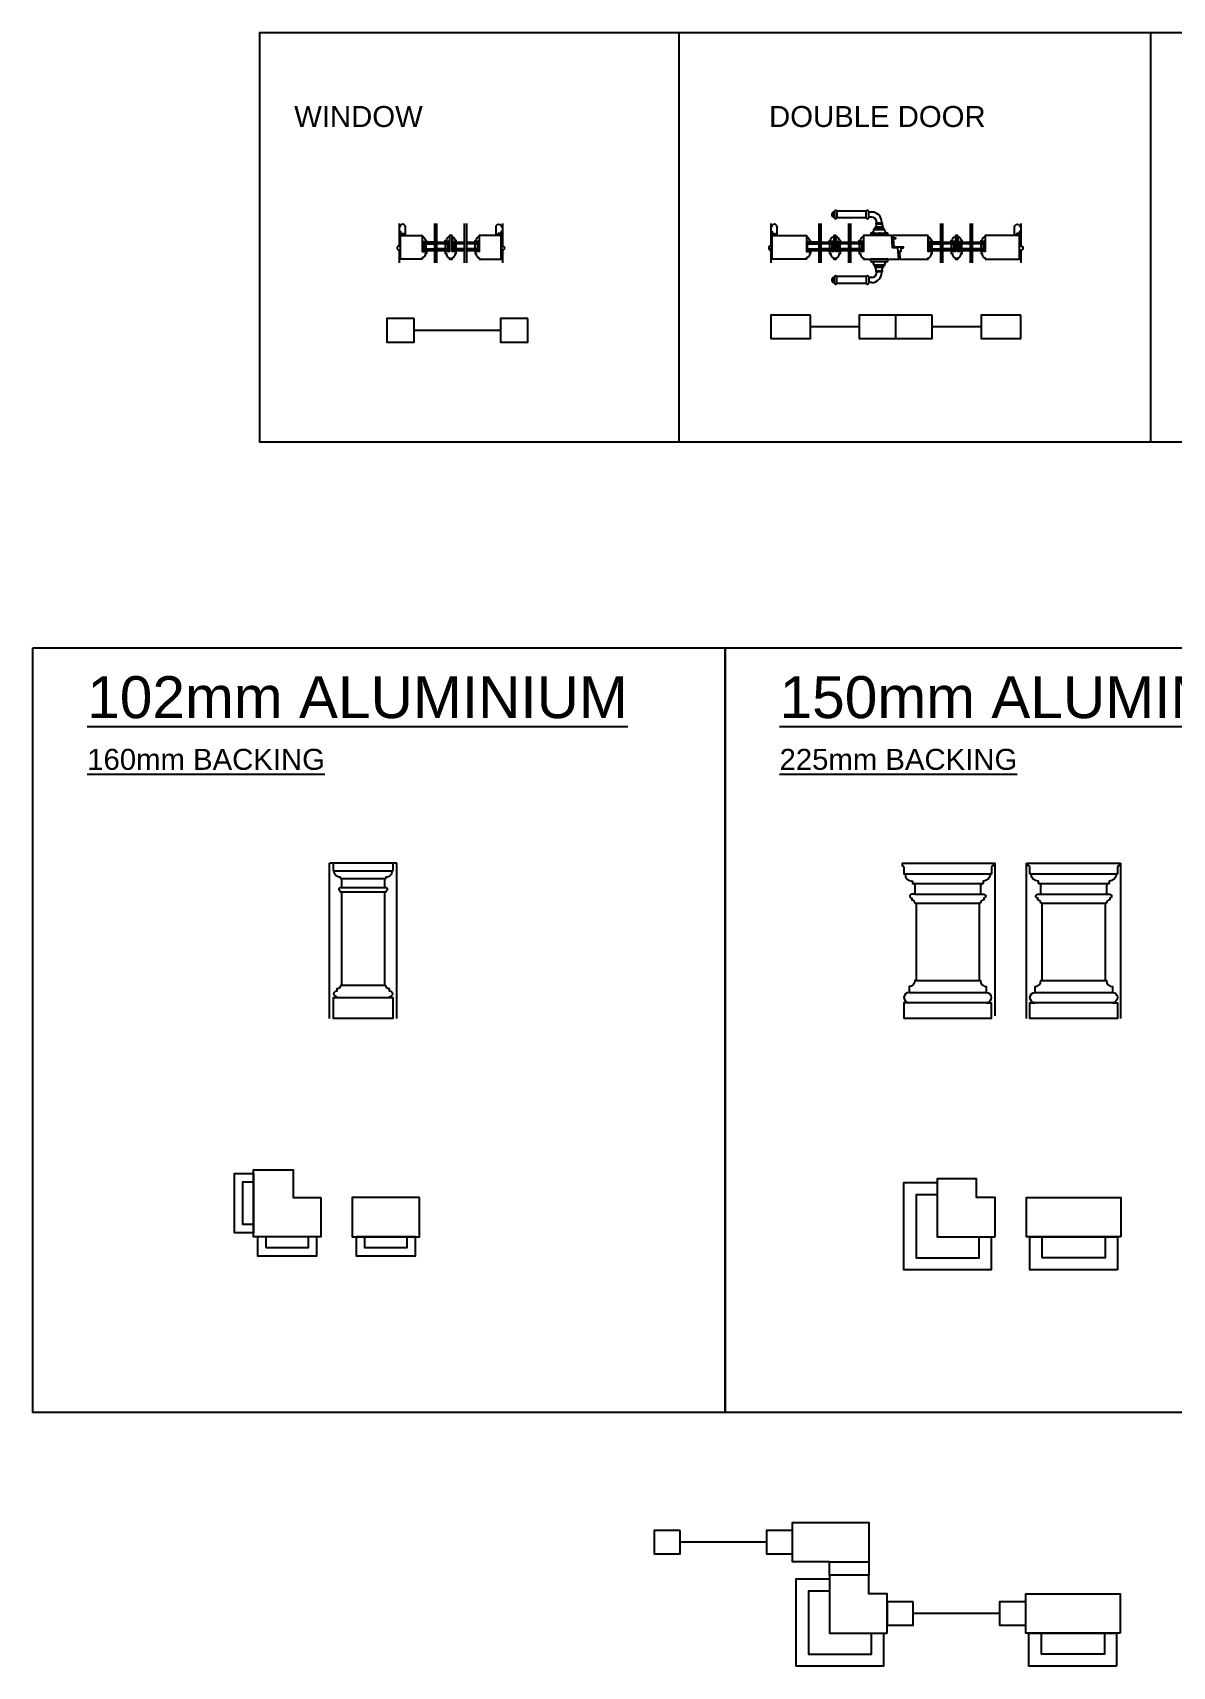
# Model space of a CAD drawing. Header units: millimetres. Extents: x -38686 to 870903, y -23218 to 232707.
# Drawn here: x 3559 to 6275, y 17578 to 21471 of the extents above; entities that cross this region are included whole.
import ezdxf

# ---------------------------------------------------------------- set-up
doc = ezdxf.new("R2010")
doc.units = ezdxf.units.MM
doc.header["$LTSCALE"] = 10
doc.linetypes.add('HIDDEN', pattern=[0.375, 0.25, -0.125])
doc.linetypes.add('HIDDENX2', pattern=[0.75, 0.5, -0.25])
for name, color, linetype in [('10 - Frame Outline', 142, 'Continuous'), ('40 - Detail Outline', 142, 'Continuous'), ('41 - Detail', 7, 'Continuous')]:
    doc.layers.add(name, color=color, linetype=linetype)
doc.styles.add('1-20', font='romans.shx', dxfattribs={"width": 0.8, "height": 35})

msp = doc.modelspace()

# ---------------------------------------------------------------- linework, layer by layer
at = {"color": 252}
for points in [[(4517.814, 20971.178), (4489.314, 20971.178), (4489.314, 20967.178)], [(4489.314, 20967.178), (4517.814, 20967.178)], [(4489.314, 20955.178), (4517.814, 20955.178)], [(4517.814, 20951.178), (4489.314, 20951.178), (4489.314, 20955.178)], [(4522.814, 20971.178), (4551.314, 20971.178), (4551.314, 20967.178), (4522.814, 20967.178)], [(4522.814, 20951.178), (4551.314, 20951.178), (4551.314, 20955.178), (4522.814, 20955.178)], [(4588.814, 20967.178), (4560.314, 20967.178), (4560.314, 20971.178), (4588.814, 20971.178)], [(4588.814, 20955.178), (4560.314, 20955.178), (4560.314, 20951.178), (4588.814, 20951.178)], [(4593.814, 20971.178), (4622.314, 20971.178), (4622.314, 20967.178)], [(4622.314, 20967.178), (4593.814, 20967.178)], [(4622.314, 20955.178), (4593.814, 20955.178)], [(4593.814, 20951.178), (4622.314, 20951.178), (4622.314, 20955.178)], [(5433.49, 20971.178), (5404.99, 20971.178), (5404.99, 20967.178)], [(5404.99, 20967.178), (5433.49, 20967.178)], [(5404.99, 20955.178), (5433.49, 20955.178)], [(5433.49, 20951.178), (5404.99, 20951.178), (5404.99, 20955.178)], [(5438.49, 20971.178), (5466.99, 20971.178), (5466.99, 20967.178), (5438.49, 20967.178)], [(5438.49, 20951.178), (5466.99, 20951.178), (5466.99, 20955.178), (5438.49, 20955.178)], [(5504.49, 20967.178), (5475.99, 20967.178), (5475.99, 20971.178), (5504.49, 20971.178)], [(5504.49, 20955.178), (5475.99, 20955.178), (5475.99, 20951.178), (5504.49, 20951.178)], [(5509.49, 20971.178), (5537.99, 20971.178), (5537.99, 20967.178), (5509.49, 20967.178)], [(5509.49, 20951.178), (5537.99, 20951.178), (5537.99, 20955.178), (5509.49, 20955.178)], [(5723.49, 20971.178), (5694.99, 20971.178), (5694.99, 20967.178), (5723.49, 20967.178)], [(5723.49, 20951.178), (5694.99, 20951.178), (5694.99, 20955.178), (5723.49, 20955.178)], [(5728.49, 20971.178), (5756.99, 20971.178), (5756.99, 20967.178), (5728.49, 20967.178)], [(5728.49, 20951.178), (5756.99, 20951.178), (5756.99, 20955.178), (5728.49, 20955.178)], [(5794.49, 20967.178), (5765.99, 20967.178), (5765.99, 20971.178), (5794.49, 20971.178)], [(5794.49, 20955.178), (5765.99, 20955.178), (5765.99, 20951.178), (5794.49, 20951.178)], [(5799.49, 20971.178), (5827.99, 20971.178), (5827.99, 20967.178)], [(5827.99, 20967.178), (5799.49, 20967.178)], [(5827.99, 20955.178), (5799.49, 20955.178)], [(5799.49, 20951.178), (5827.99, 20951.178), (5827.99, 20955.178)]]:
    msp.add_lwpolyline(points, dxfattribs=at)
for points in [[(4517.814, 20971.178), (4489.314, 20971.178), (4489.314, 20967.178, -0.08333333), (4489.314, 20955.178), (4489.314, 20951.178), (4517.814, 20951.178)], [(4522.814, 20971.178), (4551.314, 20971.178), (4551.314, 20967.178, 0.08333333), (4551.314, 20955.178), (4551.314, 20951.178), (4522.814, 20951.178)], [(4588.814, 20951.178), (4560.314, 20951.178), (4560.314, 20955.178, 0.08333333), (4560.314, 20967.178), (4560.314, 20971.178)], [(4593.814, 20971.178), (4622.314, 20971.178), (4622.314, 20967.178, 0.08333333), (4622.314, 20955.178), (4622.314, 20951.178), (4593.814, 20951.178)], [(5433.49, 20971.178), (5404.99, 20971.178), (5404.99, 20967.178, -0.08333333), (5404.99, 20955.178), (5404.99, 20951.178), (5433.49, 20951.178)], [(5438.49, 20971.178), (5466.99, 20971.178), (5466.99, 20967.178, 0.08333333), (5466.99, 20955.178), (5466.99, 20951.178), (5438.49, 20951.178)], [(5504.49, 20951.178), (5475.99, 20951.178), (5475.99, 20955.178, 0.08333333), (5475.99, 20967.178), (5475.99, 20971.178)], [(5509.49, 20971.178), (5537.99, 20971.178), (5537.99, 20967.178, 0.08333333), (5537.99, 20955.178), (5537.99, 20951.178), (5509.49, 20951.178)], [(5723.49, 20971.178), (5694.99, 20971.178), (5694.99, 20967.178, -0.08333333), (5694.99, 20955.178), (5694.99, 20951.178), (5723.49, 20951.178)], [(5728.49, 20971.178), (5756.99, 20971.178), (5756.99, 20967.178, 0.08333333), (5756.99, 20955.178), (5756.99, 20951.178), (5728.49, 20951.178)], [(5794.49, 20951.178), (5765.99, 20951.178), (5765.99, 20955.178, 0.08333333), (5765.99, 20967.178), (5765.99, 20971.178)], [(5799.49, 20971.178), (5827.99, 20971.178), (5827.99, 20967.178, 0.08333333), (5827.99, 20955.178), (5827.99, 20951.178), (5799.49, 20951.178)]]:
    msp.add_lwpolyline(points, format="xyb")
for points in [[(4497.314, 20955.178), (4497.314, 20967.178), (4492.314, 20967.178), (4492.314, 20955.178)], [(4543.314, 20955.178), (4543.314, 20967.178), (4548.314, 20967.178), (4548.314, 20955.178)], [(4568.314, 20955.178), (4568.314, 20967.178), (4563.314, 20967.178), (4563.314, 20955.178)], [(4614.314, 20955.178), (4614.314, 20967.178), (4619.314, 20967.178), (4619.314, 20955.178)], [(5458.99, 20955.178), (5458.99, 20967.178), (5463.99, 20967.178), (5463.99, 20955.178)], [(5483.99, 20955.178), (5483.99, 20967.178), (5478.99, 20967.178), (5478.99, 20955.178)], [(5529.99, 20955.178), (5529.99, 20967.178), (5534.99, 20967.178), (5534.99, 20955.178)], [(5702.99, 20955.178), (5702.99, 20967.178), (5697.99, 20967.178), (5697.99, 20955.178)], [(5748.99, 20955.178), (5748.99, 20967.178), (5753.99, 20967.178), (5753.99, 20955.178)], [(5773.99, 20955.178), (5773.99, 20967.178), (5768.99, 20967.178), (5768.99, 20955.178)], [(5819.99, 20955.178), (5819.99, 20967.178), (5824.99, 20967.178), (5824.99, 20955.178)]]:
    msp.add_lwpolyline(points, close=True, dxfattribs=at)
for points in [[(4560.314, 20971.178), (4588.814, 20971.178)], [(5475.99, 20971.178), (5504.49, 20971.178)], [(5765.99, 20971.178), (5794.49, 20971.178)]]:
    msp.add_lwpolyline(points)
for centre, start, end in [((4453.564, 20961.178), 350.472717, 9.527283), ((4587.064, 20961.178), 170.472717, 189.527283), ((4524.564, 20961.178), 350.472717, 9.527283), ((4658.064, 20961.178), 170.472717, 189.527283), ((5369.24, 20961.178), 350.472717, 9.527283), ((5502.74, 20961.178), 170.472717, 189.527283), ((5440.24, 20961.178), 350.472717, 9.527283), ((5573.74, 20961.178), 170.472717, 189.527283), ((5659.24, 20961.178), 350.472717, 9.527283), ((5792.74, 20961.178), 170.472717, 189.527283), ((5730.24, 20961.178), 350.472717, 9.527283), ((5863.74, 20961.178), 170.472717, 189.527283)]:
    msp.add_arc(centre, 36.25, start, end, dxfattribs=at)
at = {"layer": '10 - Frame Outline', "color": 8}
for p, q in [((4426.904, 19491.152), (4266.904, 19491.152)), ((4278.104, 19473.152), (4415.704, 19473.152)), ((4294.089, 19455.152), (4399.719, 19455.152)), ((4296.089, 19433.152), (4397.719, 19433.152)), ((4397.719, 19422.152), (4296.089, 19422.152)), ((4296.089, 19200.607), (4397.719, 19200.607)), ((4276.104, 19171.188), (4417.704, 19171.188))]:
    msp.add_line(p, q, dxfattribs=at)
msp.add_lwpolyline([(4417.704, 19491.152), (4417.704, 19473.152), (4415.704, 19473.152, -0.45142534), (4400.719, 19458.152), (4400.719, 19455.152), (4399.719, 19455.152, 0.41421356), (4397.719, 19453.152), (4397.719, 19433.152), (4400.719, 19433.152, -1), (4400.719, 19425.152), (4400.719, 19422.152), (4397.719, 19422.152), (4397.719, 19200.607), (4399.704, 19200.607, 0.37162833), (4408.704, 19192.607), (4408.704, 19187.607), (4409.704, 19187.607, -0.93332806), (4409.704, 19172.607), (4409.704, 19171.607), (4417.704, 19171.188), (4417.704, 19121.188), (4276.104, 19121.188), (4276.104, 19171.188), (4284.104, 19171.607), (4284.104, 19172.607, -0.93332806), (4284.104, 19187.607), (4285.104, 19187.607), (4285.104, 19192.607, 0.37162833), (4294.104, 19200.607), (4296.089, 19200.607), (4296.089, 19422.152), (4293.089, 19422.152), (4293.089, 19425.152, -1), (4293.089, 19433.152), (4296.089, 19433.152), (4296.089, 19453.152, 0.41421356), (4294.089, 19455.152), (4293.089, 19455.152), (4293.089, 19458.152, -0.45142534), (4278.104, 19473.152), (4276.104, 19473.152), (4276.104, 19491.152)], format="xyb", dxfattribs=at)
at = {"layer": '40 - Detail Outline', "color": 7}
for p, q in [((5468.436, 21043.678), (5468.436, 21043.363)), ((5468.436, 21043.363), (5468.436, 21030.994)), ((5468.436, 21030.678), (5468.436, 21030.994)), ((5469.472, 21044.178), (5468.936, 21044.178)), ((5469.472, 21030.178), (5468.936, 21030.178)), ((5469.967, 21044.607), (5469.967, 21029.75)), ((5546.108, 21045.178), (5475.765, 21045.178)), ((5475.765, 21045.178), (5475.765, 21029.178)), ((5546.108, 21029.178), (5475.765, 21029.178)), ((5546.108, 21029.178), (5546.108, 21045.178)), ((5551.876, 21029.578), (5551.876, 21044.778)), ((5558.936, 21043.178), (5553.835, 21043.178)), ((5558.936, 21031.178), (5553.835, 21031.178)), ((5556.586, 20992.878), (5597.286, 20992.878)), ((5597.286, 20987.178), (5556.586, 20987.178)), ((5589.436, 21001.878), (5564.436, 21001.878)), ((5564.936, 21001.878), (5564.936, 21004.178)), ((5564.936, 21004.178), (5588.936, 21004.178)), ((5564.936, 21001.878), (5588.936, 21001.878)), ((5565.586, 20993.178), (5588.286, 20993.178)), ((5567.436, 21004.178), (5567.436, 21007.178)), ((5586.436, 21007.178), (5567.436, 21007.178)), ((5569.936, 21017.178), (5583.936, 21017.178)), ((5569.936, 21015.178), (5583.936, 21015.178)), ((5570.936, 21017.178), (5570.936, 21019.178)), ((5582.936, 21017.178), (5582.936, 21019.178)), ((5586.436, 21004.178), (5586.436, 21007.178)), ((5588.936, 21001.878), (5588.936, 21004.178)), ((5597.286, 20931.178), (5556.586, 20931.178)), ((5556.586, 20925.478), (5597.286, 20925.478)), ((5589.436, 20916.478), (5564.436, 20916.478)), ((5564.936, 20916.478), (5564.936, 20914.178)), ((5564.936, 20916.478), (5588.936, 20916.478)), ((5564.936, 20914.178), (5588.936, 20914.178)), ((5565.586, 20925.178), (5588.286, 20925.178)), ((5567.436, 20914.178), (5567.436, 20911.178)), ((5586.436, 20911.178), (5567.436, 20911.178)), ((5586.436, 20914.178), (5586.436, 20911.178)), ((5588.936, 20916.478), (5588.936, 20914.178)), ((5468.436, 20887.678), (5468.436, 20887.363)), ((5468.436, 20874.994), (5468.436, 20887.363)), ((5468.436, 20874.678), (5468.436, 20874.994)), ((5469.472, 20888.178), (5468.936, 20888.178)), ((5469.472, 20874.178), (5468.936, 20874.178)), ((5469.967, 20873.75), (5469.967, 20888.607)), ((5546.108, 20889.178), (5475.765, 20889.178)), ((5475.765, 20873.178), (5475.765, 20889.178)), ((5546.108, 20873.178), (5475.765, 20873.178)), ((5546.108, 20889.178), (5546.108, 20873.178)), ((5551.876, 20888.778), (5551.876, 20873.578)), ((5558.936, 20887.178), (5553.835, 20887.178)), ((5558.936, 20875.178), (5553.835, 20875.178)), ((5569.936, 20903.178), (5583.936, 20903.178)), ((5569.936, 20901.178), (5583.936, 20901.178)), ((5570.936, 20901.178), (5570.936, 20899.178)), ((5582.936, 20901.178), (5582.936, 20899.178))]:
    msp.add_line(p, q, dxfattribs=at)
at = {"layer": '40 - Detail Outline', "color": 8}
for p, q in [((5661.911, 19437.152), (5661.911, 19436.152)), ((5818.511, 19437.152), (5818.511, 19436.152)), ((5962.211, 19437.152), (5962.211, 19436.152)), ((6118.611, 19437.152), (6118.611, 19436.152)), ((5664.911, 19211.688), (5814.911, 19211.688)), ((5965.411, 19211.688), (6115.411, 19211.688)), ((5832.111, 19158.688), (5647.911, 19158.688)), ((6132.611, 19158.688), (5948.211, 19158.688))]:
    msp.add_line(p, q, dxfattribs=at)
at = {"layer": '40 - Detail Outline', "ltscale": 10}
for points in [[(7557.401, 21470.627), (4100.226, 21470.627), (4100.226, 20495.867), (7557.401, 20495.867)], [(4468.343, 20789.236), (4403.343, 20789.236), (4403.343, 20733.236), (4468.343, 20733.236)], [(4739.137, 20789.236), (4674.137, 20789.236), (4674.137, 20733.236), (4739.137, 20733.236)], [(5413.49, 20797.656), (5318.49, 20797.656), (5318.49, 20741.656), (5413.49, 20741.656)], [(5703.49, 20797.656), (5529.49, 20797.656), (5529.49, 20741.656), (5703.49, 20741.656)], [(5914.49, 20797.656), (5819.49, 20797.656), (5819.49, 20741.656), (5914.49, 20741.656)], [(3559.383, 20004.574), (5209.383, 20004.574), (5209.383, 18182.385), (3559.383, 18182.385)], [(5209.383, 20004.574), (6859.383, 20004.574), (6859.383, 18182.385), (5209.383, 18182.385)], [(5552.143, 17794.534), (5458.143, 17794.534), (5458.143, 17826.534), (5370.143, 17826.534), (5370.143, 17920.534), (5552.143, 17920.534)], [(5102.35, 17901.534), (5040.35, 17901.534), (5040.35, 17845.534), (5102.35, 17845.534)], [(5370.143, 17901.534), (5308.143, 17901.534), (5308.143, 17845.534), (5370.143, 17845.534)], [(5596.143, 17656.534), (5596.143, 17750.534), (5552.143, 17750.534), (5552.143, 17794.534), (5458.143, 17794.534), (5458.143, 17656.534)], [(5658.143, 17731.534), (5596.143, 17731.534), (5596.143, 17675.534), (5658.143, 17675.534)], [(5925.937, 17731.534), (5863.937, 17731.534), (5863.937, 17675.534), (5925.937, 17675.534)], [(6150.937, 17656.534), (5925.937, 17656.534), (5925.937, 17750.534), (6150.937, 17750.534)], [(5963.437, 17656.534), (6113.637, 17656.534), (6113.637, 17606.534), (5963.437, 17606.534)]]:
    msp.add_lwpolyline(points, close=True, dxfattribs=at)
for points in [[(5100.257, 20495.867), (5100.257, 21470.627)], [(6223.517, 21470.627), (6223.517, 20495.867)], [(5616.49, 20741.656), (5616.49, 20797.656)], [(4674.137, 20761.236), (4468.343, 20761.236)], [(5529.49, 20769.656), (5413.49, 20769.656)], [(5819.49, 20769.656), (5703.49, 20769.656)], [(5308.143, 17873.534), (5102.35, 17873.534)], [(5458.143, 17826.534), (5552.143, 17826.534)], [(5458.143, 17756.534), (5408.143, 17756.534), (5408.143, 17606.534), (5558.143, 17606.534), (5558.143, 17656.534)], [(5863.937, 17703.534), (5658.143, 17703.534)]]:
    msp.add_lwpolyline(points, dxfattribs=at)
at = {"layer": '40 - Detail Outline', "ltscale": 0.5}
for points in [[(4432.814, 21016.178), (4432.814, 20962.178, 1), (4432.814, 20952.178), (4432.814, 20922.178)], [(4678.814, 21016.178), (4678.814, 20962.178, -1), (4678.814, 20952.178), (4678.814, 20922.178)], [(5914.49, 21016.178), (5914.49, 20962.178, -1), (5914.49, 20952.178), (5914.49, 20922.178)]]:
    msp.add_lwpolyline(points, format="xyb", dxfattribs=at)
at = {"layer": '40 - Detail Outline'}
for points in [[(4432.814, 20997.178), (4435.814, 20997.178), (4435.814, 20992.178), (4442.814, 20992.178), (4442.814, 20989.178), (4447.814, 20989.178), (4447.814, 21007.678, 1), (4434.814, 21007.678), (4432.814, 21007.678)], [(4487.814, 20931.178), (4435.814, 20931.178), (4435.814, 20987.178), (4487.814, 20987.178), (4487.814, 20949.178), (4497.814, 20949.178), (4497.814, 20944.178), (4495.814, 20944.178), (4494.202, 20938.906, -0.32976241), (4487.814, 20934.178)], [(4487.814, 20984.678), (4487.814, 20972.678), (4497.814, 20972.678), (4497.814, 20975.678), (4495.314, 20975.678, 0.30486221)], [(4552.814, 20984.678), (4552.814, 20972.678), (4542.814, 20972.678), (4542.814, 20975.678), (4545.314, 20975.678, -0.30486221)], [(4558.814, 20984.678), (4558.814, 20972.678), (4568.814, 20972.678), (4568.814, 20975.678), (4566.314, 20975.678, 0.30486221)], [(4623.814, 20931.178), (4675.814, 20931.178), (4675.814, 20987.178), (4623.814, 20987.178), (4623.814, 20949.178), (4613.814, 20949.178), (4613.814, 20944.178), (4615.814, 20944.178), (4617.426, 20938.906, 0.32976241), (4623.814, 20934.178)], [(4623.814, 20984.678), (4623.814, 20972.678), (4613.814, 20972.678), (4613.814, 20975.678), (4616.314, 20975.678, -0.30486221)], [(4678.814, 20997.178), (4675.814, 20997.178), (4675.814, 20992.178), (4668.814, 20992.178), (4668.814, 20989.178), (4663.814, 20989.178), (4663.814, 21007.678, -1), (4676.814, 21007.678), (4678.814, 21007.678)], [(5318.49, 20997.178), (5321.49, 20997.178), (5321.49, 20992.178), (5328.49, 20992.178), (5328.49, 20989.178), (5333.49, 20989.178), (5333.49, 21007.678, 1), (5320.49, 21007.678), (5318.49, 21007.678)], [(5403.49, 20931.178), (5321.49, 20931.178), (5321.49, 20987.178), (5403.49, 20987.178), (5403.49, 20949.178), (5413.49, 20949.178), (5413.49, 20944.178), (5411.49, 20944.178), (5409.878, 20938.906, -0.32976241), (5403.49, 20934.178)], [(5403.49, 20984.678), (5403.49, 20972.678), (5413.49, 20972.678), (5413.49, 20975.678), (5410.99, 20975.678, 0.30486221)], [(5468.49, 20984.678), (5468.49, 20972.678), (5458.49, 20972.678), (5458.49, 20975.678), (5460.99, 20975.678, -0.30486221)], [(5474.49, 20984.678), (5474.49, 20972.678), (5484.49, 20972.678), (5484.49, 20975.678), (5481.99, 20975.678, 0.30486221)], [(5539.49, 20984.678), (5539.49, 20972.678), (5529.49, 20972.678), (5529.49, 20975.678), (5531.99, 20975.678, -0.30486221)], [(5693.49, 20984.678), (5693.49, 20972.678), (5703.49, 20972.678), (5703.49, 20975.678), (5700.99, 20975.678, 0.30486221)], [(5758.49, 20984.678), (5758.49, 20972.678), (5748.49, 20972.678), (5748.49, 20975.678), (5750.99, 20975.678, -0.30486221)], [(5764.49, 20984.678), (5764.49, 20972.678), (5774.49, 20972.678), (5774.49, 20975.678), (5771.99, 20975.678, 0.30486221)], [(5829.49, 20931.178), (5911.49, 20931.178), (5911.49, 20987.178), (5829.49, 20987.178), (5829.49, 20949.178), (5819.49, 20949.178), (5819.49, 20944.178), (5821.49, 20944.178), (5823.101, 20938.906, 0.32976241), (5829.49, 20934.178)], [(5829.49, 20984.678), (5829.49, 20972.678), (5819.49, 20972.678), (5819.49, 20975.678), (5821.99, 20975.678, -0.30486221)], [(5914.49, 20997.178), (5911.49, 20997.178), (5911.49, 20992.178), (5904.49, 20992.178), (5904.49, 20989.178), (5899.49, 20989.178), (5899.49, 21007.678, -1), (5912.49, 21007.678), (5914.49, 21007.678)]]:
    msp.add_lwpolyline(points, format="xyb", close=True, dxfattribs=at)
for points in [[(4558.814, 20987.178), (4552.814, 20987.178), (4552.814, 20949.178), (4542.814, 20949.178), (4542.814, 20944.178), (4544.814, 20944.178), (4546.426, 20938.906, 0.32976241), (4552.814, 20934.178), (4552.814, 20931.178), (4558.814, 20931.178), (4558.814, 20934.178, 0.32976241), (4565.202, 20938.906), (4566.814, 20944.178), (4568.814, 20944.178), (4568.814, 20949.178), (4558.814, 20949.178), (4558.814, 20987.178)], [(5318.49, 21016.178), (5318.49, 20962.178, 1), (5318.49, 20952.178), (5318.49, 20922.178)], [(5474.49, 20987.178), (5468.49, 20987.178), (5468.49, 20949.178), (5458.49, 20949.178), (5458.49, 20944.178), (5460.49, 20944.178), (5462.101, 20938.906, 0.32976241), (5468.49, 20934.178), (5468.49, 20931.178), (5474.49, 20931.178), (5474.49, 20934.178, 0.32976241), (5480.878, 20938.906), (5482.49, 20944.178), (5484.49, 20944.178), (5484.49, 20949.178), (5474.49, 20949.178), (5474.49, 20987.178)], [(5621.448, 20958.178), (5608.671, 20958.178), (5606.643, 20987.178), (5539.49, 20987.178), (5539.49, 20949.178), (5529.49, 20949.178), (5529.49, 20944.178), (5531.49, 20944.178), (5533.101, 20938.906, 0.32976241), (5539.49, 20934.178), (5539.49, 20931.178), (5623.336, 20931.178), (5621.448, 20958.178)], [(5611.6, 20960.178), (5634.077, 20960.178), (5634.077, 20957.478), (5628.077, 20957.478), (5628.077, 20949.178), (5625.077, 20949.178), (5626.336, 20931.178), (5693.49, 20931.178), (5693.49, 20934.178, 0.32976241), (5699.878, 20938.906), (5701.49, 20944.178), (5703.49, 20944.178), (5703.49, 20949.178), (5693.49, 20949.178), (5693.49, 20987.178)], [(5764.49, 20987.178), (5758.49, 20987.178), (5758.49, 20949.178), (5748.49, 20949.178), (5748.49, 20944.178), (5750.49, 20944.178), (5752.101, 20938.906, 0.32976241), (5758.49, 20934.178), (5758.49, 20931.178), (5764.49, 20931.178), (5764.49, 20934.178, 0.32976241), (5770.878, 20938.906), (5772.49, 20944.178), (5774.49, 20944.178), (5774.49, 20949.178), (5764.49, 20949.178), (5764.49, 20987.178)]]:
    msp.add_lwpolyline(points, format="xyb", dxfattribs=at)
at = {"layer": '40 - Detail Outline', "color": 251, "linetype": 'HIDDENX2'}
for points in [[(4675.814, 20931.178), (4677.814, 20931.178), (4677.814, 20987.178), (4675.814, 20987.178)], [(5321.49, 20931.178), (5319.49, 20931.178), (5319.49, 20987.178), (5321.49, 20987.178)], [(5321.49, 20931.178), (5319.49, 20931.178), (5319.49, 20987.178), (5321.49, 20987.178)]]:
    msp.add_lwpolyline(points, dxfattribs=at)
at = {"layer": '40 - Detail Outline'}
msp.add_lwpolyline([(5693.49, 20987.178), (5609.712, 20987.178), (5610.071, 20982.053), (5616.071, 20982.053), (5616.071, 20979.053), (5610.281, 20979.053), (5611.6, 20960.178)], dxfattribs=at)
at = {"layer": '40 - Detail Outline', "color": 8}
for points in [[(5631.911, 19491.152), (5631.911, 19485.152, -0.41421356), (5635.911, 19481.152), (5635.911, 19466.152), (5638.411, 19466.152, 0.41421356), (5655.911, 19448.652), (5655.911, 19443.152, -0.41421356), (5661.911, 19437.152), (5661.911, 19417.352), (5654.311, 19417.352, 1), (5654.311, 19408.352), (5654.311, 19403.752, -0.41421356), (5661.911, 19396.152), (5664.911, 19396.152), (5664.911, 19211.688), (5661.911, 19211.688, -0.41421356), (5647.911, 19197.688), (5647.911, 19183.688, 0.96), (5647.911, 19158.688), (5635.911, 19158.688), (5635.911, 19121.188)], [(5848.511, 19491.152), (5848.511, 19485.152, 0.41421356), (5844.511, 19481.152), (5844.511, 19466.152), (5842.011, 19466.152, -0.41421356), (5824.511, 19448.652), (5824.511, 19443.152, 0.41421356), (5818.511, 19437.152), (5818.511, 19417.352), (5826.111, 19417.352, -1), (5826.111, 19408.352), (5826.111, 19403.752, 0.41421356), (5818.511, 19396.152), (5814.911, 19396.152), (5814.911, 19211.688), (5818.111, 19211.688, 0.41421356), (5832.111, 19197.688), (5832.111, 19183.688, -0.96), (5832.111, 19158.688), (5844.111, 19158.688), (5844.111, 19121.188), (5635.911, 19121.188)], [(6148.611, 19491.152), (6148.611, 19485.152, 0.41421356), (6144.611, 19481.152), (6144.611, 19466.152), (6142.111, 19466.152, -0.41421356), (6124.611, 19448.652), (6124.611, 19443.152, 0.41421356), (6118.611, 19437.152), (6118.611, 19417.352), (6126.211, 19417.352, -1), (6126.211, 19408.352), (6126.211, 19403.752, 0.41421356), (6118.611, 19396.152), (6115.411, 19396.152), (6115.411, 19211.688), (6118.611, 19211.688, 0.41421356), (6132.611, 19197.688), (6132.611, 19183.688, -0.96), (6132.611, 19158.688), (6144.611, 19158.688), (6144.611, 19121.188), (5936.211, 19121.188), (5936.211, 19158.688), (5948.211, 19158.688, -0.96), (5948.211, 19183.688), (5948.211, 19197.688, 0.41421356), (5962.211, 19211.688), (5965.411, 19211.688), (5965.411, 19396.152), (5962.211, 19396.152, 0.41421356), (5954.611, 19403.752), (5954.611, 19408.352, -1), (5954.611, 19417.352), (5962.211, 19417.352), (5962.211, 19437.152, 0.41421356), (5956.211, 19443.152), (5956.211, 19448.652, -0.41421356), (5938.711, 19466.152), (5936.211, 19466.152), (5936.211, 19481.152, 0.41421356), (5932.211, 19485.152), (5932.211, 19491.152)]]:
    msp.add_lwpolyline(points, format="xyb", dxfattribs=at)
for points in [[(4085.904, 18610.255), (4040.504, 18610.255), (4040.504, 18751.855), (4085.904, 18751.855)], [(4236.704, 18601.055), (4095.104, 18601.055), (4095.104, 18555.655), (4236.704, 18555.655)], [(4471.704, 18601.055), (4330.104, 18601.055), (4330.104, 18555.655), (4471.704, 18555.655)], [(6144.611, 18522.055), (5935.763, 18522.055), (5935.763, 18601.055), (6144.611, 18601.055)]]:
    msp.add_lwpolyline(points, close=True, dxfattribs=at)
at = {"layer": '40 - Detail Outline', "color": 8, "ltscale": 10}
for points in [[(4085.904, 18630.255), (4060.504, 18630.255), (4060.504, 18731.855), (4085.904, 18731.855)], [(4245.904, 18695.055), (4245.904, 18601.055), (4085.904, 18601.055), (4085.904, 18761.055), (4179.904, 18761.055), (4179.904, 18695.055)], [(5852.911, 18601.055), (5852.911, 18695.055), (5808.911, 18695.055), (5808.911, 18739.055), (5714.911, 18739.055), (5714.911, 18601.055)], [(4480.904, 18695.055), (4320.904, 18695.055), (4320.904, 18601.055), (4480.904, 18601.055)], [(6152.911, 18601.055), (5927.911, 18601.055), (5927.911, 18695.055), (6152.911, 18695.055)], [(4115.104, 18575.655), (4216.704, 18575.655), (4216.704, 18601.055), (4115.104, 18601.055)], [(4451.704, 18601.055), (4350.104, 18601.055), (4350.104, 18575.655), (4451.704, 18575.655)], [(5965.411, 18601.055), (6115.611, 18601.055), (6115.611, 18551.055), (5965.411, 18551.055)]]:
    msp.add_lwpolyline(points, close=True, dxfattribs=at)
at = {"layer": '40 - Detail Outline', "color": 8}
msp.add_lwpolyline([(5844.111, 18601.055), (5844.111, 18522.055), (5635.911, 18522.055), (5635.911, 18730.255), (5714.911, 18730.255)], dxfattribs=at)
at = {"layer": '40 - Detail Outline', "color": 8, "ltscale": 10}
msp.add_lwpolyline([(5714.911, 18701.055), (5664.911, 18701.055), (5664.911, 18551.055), (5814.911, 18551.055), (5814.911, 18601.055)], dxfattribs=at)
at = {"layer": '40 - Detail Outline', "color": 251}
msp.add_lwpolyline([(5587.343, 17656.534), (5587.343, 17577.534), (5379.143, 17577.534), (5379.143, 17785.734), (5458.143, 17785.734)], dxfattribs=at)
msp.add_lwpolyline([(6142.637, 17577.534), (5933.789, 17577.534), (5933.789, 17656.534), (6142.637, 17656.534)], close=True, dxfattribs=at)
at = {"layer": '40 - Detail Outline', "color": 7}
for centre, radius, start, end in [((5469.936, 21037.178), 6, 107.920213, 252.079787), ((5467.936, 21043.363), 0.5, 287.920213, 0), ((5467.936, 21030.994), 0.5, 0, 72.079787), ((5468.936, 21043.678), 0.5, 90, 180), ((5468.936, 21030.678), 0.5, 180, 270), ((5469.472, 21044.678), 0.5, 270, 351.786789), ((5469.472, 21029.678), 0.5, 8.213211, 90), ((5472.936, 21044.178), 3, 19.471221, 171.786789), ((5472.936, 21030.178), 3, 188.213211, 340.528779), ((5548.936, 21044.178), 3, 11.536959, 160.528779), ((5548.936, 21030.178), 3, 199.471221, 348.463041), ((5553.835, 21045.178), 2, 191.536959, 270), ((5553.835, 21029.178), 2, 90, 168.463041), ((5558.936, 21019.178), 24, 0, 90), ((5558.936, 21019.178), 12, 0, 90), ((5569.974, 20990.028), 13.687, 167.981988, 192.018012), ((5555.352, 21001.878), 9.084, 277.80868, 0), ((5565.586, 20858.028), 135.15, 90, 93.818305), ((5569.936, 21016.178), 1, 90, 270), ((5583.936, 21016.178), 1, 270, 90), ((5588.286, 20858.028), 135.15, 86.181695, 90), ((5598.52, 21001.878), 9.084, 180, 262.19132), ((5583.899, 20990.028), 13.688, 347.981988, 12.018012), ((5569.974, 20928.328), 13.687, 167.981988, 192.018012), ((5565.586, 21060.328), 135.15, 266.181695, 270), ((5555.352, 20916.478), 9.084, 0, 82.19132), ((5588.286, 21060.328), 135.15, 270, 273.818305), ((5598.52, 20916.478), 9.084, 97.80868, 180), ((5583.899, 20928.328), 13.688, 347.981988, 12.018012), ((5469.936, 20881.178), 6, 107.920213, 252.079787), ((5467.936, 20887.363), 0.5, 287.920213, 0), ((5467.936, 20874.994), 0.5, 0, 72.079787), ((5468.936, 20887.678), 0.5, 90, 180), ((5468.936, 20874.678), 0.5, 180, 270), ((5469.472, 20888.678), 0.5, 270, 351.786789), ((5469.472, 20873.678), 0.5, 8.213211, 90), ((5472.936, 20888.178), 3, 19.471221, 171.786789), ((5472.936, 20874.178), 3, 188.213211, 340.528779), ((5548.936, 20888.178), 3, 11.536959, 160.528779), ((5548.936, 20874.178), 3, 199.471221, 348.463041), ((5553.835, 20889.178), 2, 191.536959, 270), ((5553.835, 20873.178), 2, 90, 168.463041), ((5558.936, 20899.178), 12, 270, 0), ((5558.936, 20899.178), 24, 270, 0), ((5569.936, 20902.178), 1, 90, 270), ((5583.936, 20902.178), 1, 270, 90)]:
    msp.add_arc(centre, radius, start, end, dxfattribs=at)
at = {"layer": '40 - Detail Outline', "color": 7, "extrusion": (0, 0, -1)}
for centre, start_param, end_param in [((5567.436, 21015.178), 1.57079633, 3.14159265), ((5586.436, 20903.178), -1.57079633, 0)]:
    msp.add_ellipse(centre, major_axis=(0, 8), ratio=0.3125, start_param=start_param, end_param=end_param, dxfattribs=at)
at = {"layer": '40 - Detail Outline', "color": 7}
for centre, start_param, end_param in [((5586.436, 21015.178), 1.57079633, 3.14159265), ((5567.436, 20903.178), -1.57079633, 0)]:
    msp.add_ellipse(centre, major_axis=(0, 8), ratio=0.3125, start_param=start_param, end_param=end_param, dxfattribs=at)
at = {"layer": '41 - Detail', "color": 251}
for p, q in [((4517.814, 20922.178), (4517.814, 21016.178)), ((4522.814, 20922.178), (4522.814, 21016.178)), ((4588.814, 20922.178), (4588.814, 21016.178)), ((4593.814, 20922.178), (4593.814, 21016.178)), ((5433.49, 20922.178), (5433.49, 21016.178)), ((5438.49, 20922.178), (5438.49, 21016.178)), ((5504.49, 20922.178), (5504.49, 21016.178)), ((5509.49, 20922.178), (5509.49, 21016.178)), ((5723.49, 20922.178), (5723.49, 21016.178)), ((5728.49, 20922.178), (5728.49, 21016.178)), ((5794.49, 20922.178), (5794.49, 21016.178)), ((5799.49, 20922.178), (5799.49, 21016.178))]:
    msp.add_line(p, q, dxfattribs=at)
at = {"layer": '41 - Detail', "color": 251, "linetype": 'HIDDEN', "ltscale": 0.5}
for p, q in [((5590.928, 20987.178), (5548.428, 20987.178)), ((5579.928, 20993.178), (5577.178, 20993.178))]:
    msp.add_line(p, q, dxfattribs=at)
at = {"layer": '41 - Detail', "color": 0, "linetype": 'HIDDEN', "ltscale": 0.5}
msp.add_line((5581.036, 20931.178), (5572.836, 20931.178), dxfattribs=at)
at = {"layer": '41 - Detail', "color": 8}
for p, q in [((4266.904, 19121.188), (4266.904, 19491.152)), ((4426.904, 19121.188), (4426.904, 19491.152)), ((5631.911, 19491.152), (5852.911, 19491.152)), ((5638.411, 19466.152), (5842.011, 19466.152)), ((5852.911, 19128.082), (5852.911, 19491.152)), ((5927.911, 19491.152), (6152.911, 19491.152)), ((5927.911, 19121.188), (5927.911, 19491.152)), ((5938.711, 19466.152), (6142.111, 19466.152)), ((6152.911, 19121.188), (6152.911, 19491.152)), ((5655.911, 19443.152), (5824.511, 19443.152)), ((5956.211, 19443.152), (6124.611, 19443.152)), ((5661.911, 19417.352), (5818.511, 19417.352)), ((5664.911, 19396.152), (5814.911, 19396.152)), ((5962.211, 19417.352), (6118.611, 19417.352)), ((5965.411, 19396.152), (6115.411, 19396.152)), ((5647.911, 19183.688), (5832.111, 19183.688)), ((5948.211, 19183.688), (6132.611, 19183.688))]:
    msp.add_line(p, q, dxfattribs=at)

# ---------------------------------------------------------------- texts
at = {"layer": '41 - Detail', "color": 3, "attachment_point": 1, "style": '1-20'}
for s, insert, char_height in [('\\A1;{\\fArial|b0|i0|c0|p34;\\W1;WINDOW }', (4182.634, 21295.899), 50), ('\\A1;{\\fArial|b0|i0|c0|p34;\\W1;DOUBLE DOOR}', (5314.344, 21295.899), 50), ('\\A1;{\\fArial|b0|i0|c0|p34;\\W1;\\L102mm ALUMINIUM}', (3689.364, 19937.09), 100), ('\\A1;{\\fArial|b0|i0|c0|p34;\\W1;\\L150mm ALUMINIUM}', (5339.364, 19937.09), 100), ('\\A1;{\\fArial|b0|i0|c0|p34;\\W1;\\L160mm BACKING}', (3689.364, 19763.905), 50), ('\\A1;{\\fArial|b0|i0|c0|p34;\\W1;\\L225mm BACKING}', (5339.364, 19763.905), 50)]:
    msp.add_mtext(s, dxfattribs=dict(at, insert=insert, char_height=char_height))

doc.saveas('drawing.dxf')
